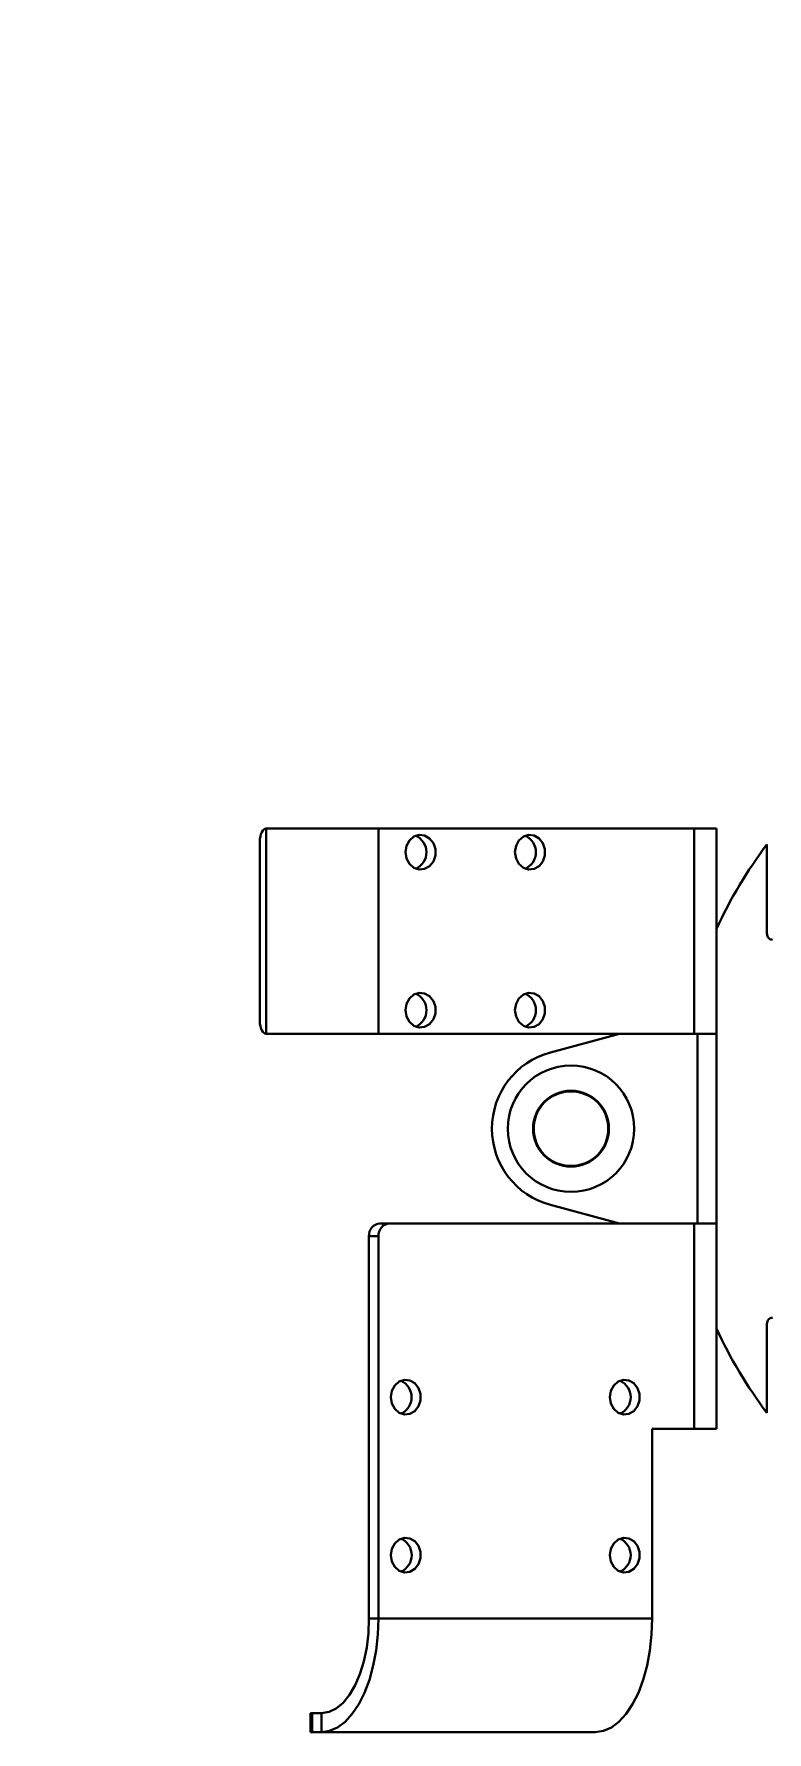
# Model space of a CAD drawing. Header units: millimetres. Extents: x -2601 to 21461, y 11492 to 21077.
# Drawn here: x -1208.2 to -1092.3, y 12694.4 to 12963.2 of the extents above; entities that cross this region are included whole.
import ezdxf

# ---------------------------------------------------------------- set-up
doc = ezdxf.new("R2010")
doc.units = ezdxf.units.MM
doc.header["$PDSIZE"] = -1
doc.styles.get("Standard").update_dxf_attribs({"font": ''})
doc.styles.get('Standard').set_extended_font_data('HYSWLongFangSong')
doc.dimstyles.new('ISO-25', dxfattribs={"dimscale": 25, "dimtxt": 3.5, "dimasz": 1.6, "dimexe": 1.25, "dimexo": 0.625, "dimtad": 1, "dimdec": 0, "dimzin": 9, "dimdsep": 46, "dimtxsty": 'Standard', "dimcen": 2.5, "dimadec": 0, "dimazin": 2, "dimtfac": 1, "dimtdec": 0, "dimtofl": 0, "dimtmove": 0, "dimatfit": 3, "dimfxl": 1, "dimarcsym": 0})

# ---------------------------------------------------------------- blocks, each defined once
blk = doc.blocks.new('*D99')
at = {"color": 0, "lineweight": -2}
blk.add_line((-1309.85, 13076.66), (-1702.94, 13168.33), dxfattribs=at)
at = {"color": 0}
blk.add_solid([(-1701.42, 13174.82), (-1704.45, 13161.83), (-1741.89, 13177.41)], dxfattribs=at)
at = {"layer": 'Defpoints', "color": 0}
for p in [(-1741.89, 13177.41), (-80.3, 12789.94)]:
    blk.add_point(p, dxfattribs=at)
at = {"color": 0, "insert": (-1413.9, 13161.89), "char_height": 87.5, "attachment_point": 5, "rotation": 346.8738}
blk.add_mtext('R1706', dxfattribs=at)

msp = doc.modelspace()

# ---------------------------------------------------------------- linework, layer by layer
at = {"color": 161, "lineweight": 30, "true_color": 0x67adff}
for p, q in [((-1171.52, 12804.94), (-1171.52, 12837.44)), ((-1171.52, 12837.44), (-1153.76, 12837.44)), ((-1153.76, 12837.44), (-1153.76, 12804.94)), ((-1153.76, 12837.44), (-1103.8, 12837.44)), ((-1103.8, 12804.94), (-1103.8, 12837.44)), ((-1103.8, 12837.44), (-1100.3, 12837.44)), ((-1100.3, 12837.44), (-1100.3, 12804.94)), ((-1172.52, 12806.94), (-1172.52, 12835.44)), ((-1092.3, 12834.94), (-1092.3, 12820.84)), ((-1153.76, 12804.94), (-1171.52, 12804.94)), ((-1103.8, 12804.94), (-1153.76, 12804.94)), ((-1115.61, 12804.94), (-1126.53, 12802.02)), ((-1100.3, 12804.94), (-1103.8, 12804.94)), ((-1103.3, 12804.94), (-1103.3, 12774.94)), ((-1100.3, 12804.94), (-1100.3, 12774.94)), ((-1126.53, 12777.87), (-1115.61, 12774.94)), ((-1153.53, 12774.94), (-1152.03, 12774.94)), ((-1152.03, 12774.94), (-1103.8, 12774.94)), ((-1103.8, 12742.44), (-1103.8, 12774.94)), ((-1103.8, 12774.94), (-1100.3, 12774.94)), ((-1100.3, 12774.94), (-1100.3, 12742.44)), ((-1155.26, 12712.44), (-1155.26, 12772.94)), ((-1153.76, 12772.94), (-1155.26, 12772.94)), ((-1153.76, 12712.44), (-1153.76, 12772.94)), ((-1092.3, 12759.05), (-1092.3, 12744.94)), ((-1103.8, 12742.44), (-1110.46, 12742.44)), ((-1110.46, 12712.44), (-1110.46, 12742.44)), ((-1100.3, 12742.44), (-1103.8, 12742.44)), ((-1155.26, 12712.44), (-1153.76, 12712.44)), ((-1153.76, 12712.44), (-1110.46, 12712.44)), ((-1164.53, 12697.44), (-1164.53, 12694.44)), ((-1164.53, 12697.44), (-1164.26, 12697.44)), ((-1164.26, 12697.44), (-1164.26, 12694.44)), ((-1164.26, 12697.44), (-1162.76, 12697.44)), ((-1162.76, 12697.44), (-1162.76, 12694.44)), ((-1164.26, 12694.44), (-1164.53, 12694.44)), ((-1164.26, 12694.44), (-1162.76, 12694.44)), ((-1119.46, 12694.44), (-1162.76, 12694.44))]:
    msp.add_line(p, q, dxfattribs=at)
at = {"color": 161, "lineweight": 30, "true_color": 0x67adff, "flags": 128}
for points in [[(-1171.52, 12837.44), (-1171.71, 12837.41), (-1171.9, 12837.29), (-1172.07, 12837.11), (-1172.22, 12836.86), (-1172.35, 12836.56), (-1172.44, 12836.21), (-1172.5, 12835.83), (-1172.52, 12835.44)], [(-1149.48, 12833.69), (-1149.32, 12832.7), (-1148.86, 12831.84), (-1148.16, 12831.23), (-1147.32, 12830.96), (-1146.45, 12831.05), (-1145.66, 12831.5), (-1145.07, 12832.25), (-1144.76, 12833.19), (-1144.76, 12834.2), (-1145.07, 12835.14), (-1145.66, 12835.89), (-1146.45, 12836.34), (-1147.32, 12836.43), (-1148.16, 12836.16), (-1148.86, 12835.55), (-1149.32, 12834.69), (-1149.48, 12833.69)], [(-1132.16, 12833.69), (-1132, 12832.7), (-1131.54, 12831.84), (-1130.84, 12831.23), (-1130, 12830.96), (-1129.12, 12831.05), (-1128.34, 12831.5), (-1127.75, 12832.25), (-1127.44, 12833.19), (-1127.44, 12834.2), (-1127.75, 12835.14), (-1128.34, 12835.89), (-1129.12, 12836.34), (-1130, 12836.43), (-1130.84, 12836.16), (-1131.54, 12835.55), (-1132, 12834.69), (-1132.16, 12833.69)], [(-1149.48, 12808.69), (-1149.32, 12807.7), (-1148.86, 12806.84), (-1148.16, 12806.23), (-1147.32, 12805.96), (-1146.45, 12806.05), (-1145.66, 12806.5), (-1145.07, 12807.25), (-1144.76, 12808.19), (-1144.76, 12809.2), (-1145.07, 12810.14), (-1145.66, 12810.89), (-1146.45, 12811.34), (-1147.32, 12811.43), (-1148.16, 12811.16), (-1148.86, 12810.55), (-1149.32, 12809.69), (-1149.48, 12808.69)], [(-1132.16, 12808.69), (-1132, 12807.7), (-1131.54, 12806.84), (-1130.84, 12806.23), (-1130, 12805.96), (-1129.12, 12806.05), (-1128.34, 12806.5), (-1127.75, 12807.25), (-1127.44, 12808.19), (-1127.44, 12809.2), (-1127.75, 12810.14), (-1128.34, 12810.89), (-1129.12, 12811.34), (-1130, 12811.43), (-1130.84, 12811.16), (-1131.54, 12810.55), (-1132, 12809.69), (-1132.16, 12808.69)], [(-1172.52, 12806.94), (-1172.5, 12806.55), (-1172.44, 12806.18), (-1172.35, 12805.83), (-1172.22, 12805.53), (-1172.07, 12805.28), (-1171.9, 12805.1), (-1171.71, 12804.98), (-1171.52, 12804.94)], [(-1151.81, 12747.44), (-1151.65, 12746.45), (-1151.19, 12745.59), (-1150.49, 12744.98), (-1149.65, 12744.71), (-1148.78, 12744.8), (-1147.99, 12745.25), (-1147.4, 12746), (-1147.09, 12746.94), (-1147.09, 12747.95), (-1147.4, 12748.89), (-1147.99, 12749.64), (-1148.78, 12750.09), (-1149.65, 12750.18), (-1150.49, 12749.91), (-1151.19, 12749.3), (-1151.65, 12748.44), (-1151.81, 12747.44)], [(-1117.17, 12747.44), (-1117.01, 12746.45), (-1116.55, 12745.59), (-1115.85, 12744.98), (-1115.01, 12744.71), (-1114.13, 12744.8), (-1113.35, 12745.25), (-1112.76, 12746), (-1112.44, 12746.94), (-1112.44, 12747.95), (-1112.76, 12748.89), (-1113.35, 12749.64), (-1114.13, 12750.09), (-1115.01, 12750.18), (-1115.85, 12749.91), (-1116.55, 12749.3), (-1117.01, 12748.44), (-1117.17, 12747.44)], [(-1151.81, 12722.44), (-1151.65, 12721.45), (-1151.19, 12720.59), (-1150.49, 12719.98), (-1149.65, 12719.71), (-1148.78, 12719.8), (-1147.99, 12720.25), (-1147.4, 12721), (-1147.09, 12721.94), (-1147.09, 12722.95), (-1147.4, 12723.89), (-1147.99, 12724.64), (-1148.78, 12725.09), (-1149.65, 12725.18), (-1150.49, 12724.91), (-1151.19, 12724.3), (-1151.65, 12723.44), (-1151.81, 12722.44)], [(-1117.17, 12722.44), (-1117.01, 12721.45), (-1116.55, 12720.59), (-1115.85, 12719.98), (-1115.01, 12719.71), (-1114.13, 12719.8), (-1113.35, 12720.25), (-1112.76, 12721), (-1112.44, 12721.94), (-1112.44, 12722.95), (-1112.76, 12723.89), (-1113.35, 12724.64), (-1114.13, 12725.09), (-1115.01, 12725.18), (-1115.85, 12724.91), (-1116.55, 12724.3), (-1117.01, 12723.44), (-1117.17, 12722.44)], [(-1162.76, 12694.44), (-1161.48, 12694.63), (-1160.22, 12695.17), (-1159.02, 12696.07), (-1157.89, 12697.3), (-1156.86, 12698.84), (-1155.96, 12700.66), (-1155.19, 12702.71), (-1154.57, 12704.97), (-1154.12, 12707.37), (-1153.85, 12709.88), (-1153.76, 12712.44)], [(-1162.76, 12697.44), (-1161.58, 12697.63), (-1160.44, 12698.18), (-1159.35, 12699.08), (-1158.35, 12700.31), (-1157.45, 12701.84), (-1156.69, 12703.63), (-1156.07, 12705.63), (-1155.62, 12707.81), (-1155.35, 12710.1), (-1155.26, 12712.44)], [(-1110.46, 12712.44), (-1110.55, 12709.88), (-1110.82, 12707.37), (-1111.27, 12704.97), (-1111.88, 12702.71), (-1112.65, 12700.66), (-1113.56, 12698.84), (-1114.59, 12697.3), (-1115.72, 12696.07), (-1116.92, 12695.17), (-1118.18, 12694.63), (-1119.46, 12694.44)]]:
    msp.add_lwpolyline(points, dxfattribs=at)
at = {"color": 161, "lineweight": 30, "true_color": 0x67adff}
for radius in [10, 6, 5.9]:
    msp.add_circle((-1123.3, 12789.94), radius, dxfattribs=at)
for centre, radius, start, end in [((-1149.04, 12833.69), 2.87, 294.2523, 65.7477), ((-1131.72, 12833.69), 2.87, 294.2497, 65.7555), ((-1032.3, 12789.94), 75, 143.1301, 155.0487), ((-1149.04, 12808.69), 2.87, 294.2647, 65.7353), ((-1131.72, 12808.69), 2.87, 294.2556, 65.7444), ((-1123.3, 12789.94), 12.5, 105, 255), ((-1153.38, 12773.07), 1.88, 94.4214, 183.7992), ((-1151.88, 12773.07), 1.88, 94.4265, 183.8019), ((-1032.3, 12789.94), 75, 204.9513, 216.8699), ((-1151.38, 12747.44), 2.87, 294.821, 65.179), ((-1116.73, 12747.44), 2.87, 294.821, 65.179), ((-1151.37, 12722.44), 2.87, 294.6407, 65.3593), ((-1116.73, 12722.44), 2.87, 294.824, 65.176)]:
    msp.add_arc(centre, radius, start, end, dxfattribs=at)
for points, knots in [([(-1091.43, 12819.85), (-1091.52, 12819.86), (-1091.71, 12819.88), (-1091.96, 12820.03), (-1092.16, 12820.25), (-1092.28, 12820.54), (-1092.29, 12820.74), (-1092.3, 12820.84)], [0, 0, 0, 0, 0.19569, 0.374127, 0.588751, 0.802112, 1, 1, 1, 1]), ([(-1092.3, 12759.05), (-1092.28, 12759.18), (-1092.26, 12759.43), (-1092.11, 12759.7), (-1091.91, 12759.89), (-1091.7, 12760.01), (-1091.51, 12760.03), (-1091.43, 12760.04)], [0, 0, 0, 0, 0.258625, 0.518679, 0.625628, 0.821157, 1, 1, 1, 1])]:
    msp.add_open_spline(points, degree=3, knots=knots, dxfattribs=at)

# ---------------------------------------------------------------- dimensions: what is measured, and where the dimension line sits
dim = msp.add_radius_dim(center=(-80.3, 12789.94), mpoint=(-1741.89, 13177.41), dimstyle='ISO-25')
dim.commit()
dim.dimension.update_dxf_attribs({"geometry": '*D99', "text_midpoint": (-1427.39, 13104.07), "dimtype": 164})

doc.saveas('drawing.dxf')
